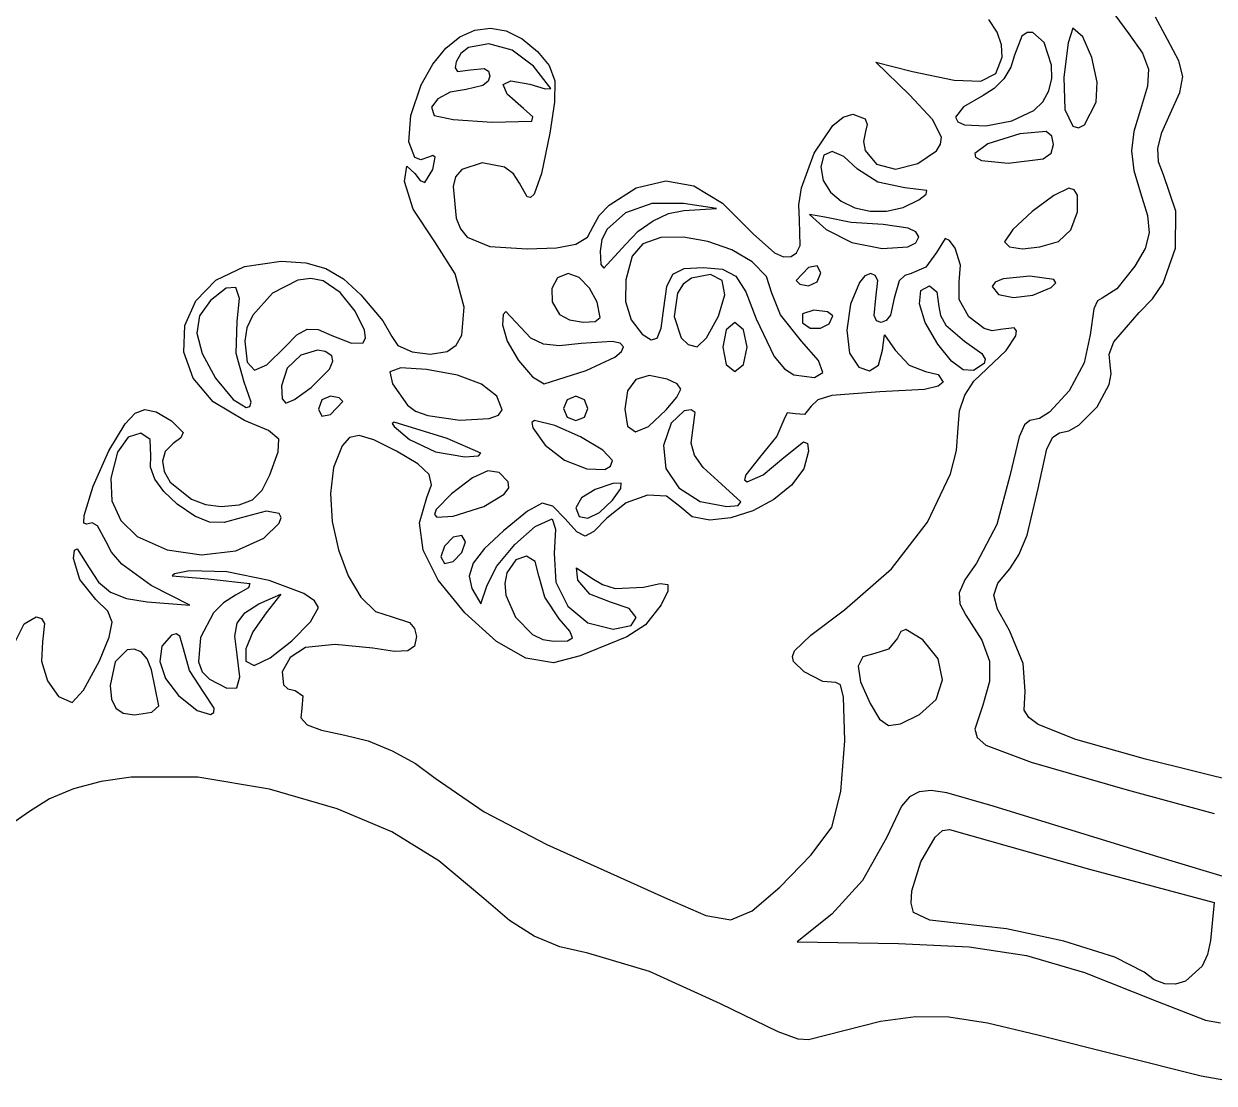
# Model space of a CAD drawing. Extents: x 6 to 299, y 56 to 249.
# Drawn here: x 158.6 to 213, y 154.8 to 203.2 of the extents above; entities that cross this region are included whole.
import ezdxf

# ---------------------------------------------------------------- set-up
doc = ezdxf.new("R2010")
doc.units = 0

msp = doc.modelspace()

# ---------------------------------------------------------------- linework, layer by layer
at = {"layer": 'Layer 1'}
for p, q in [((208.43433, 203.648951), (209.07224, 202.775603)), ((179.17335, 202.950405), (179.884425, 203.04075)), ((179.884425, 203.04075), (180.608257, 202.910068)), ((203.051749, 202.859715), (202.679034, 203.431004)), ((206.510484, 203.030226), (206.305362, 202.372004)), ((206.973132, 202.634357), (206.510484, 203.030226)), ((210.835274, 202.522743), (210.288556, 203.539473)), ((177.841537, 202.121475), (178.488049, 202.642744)), ((178.488049, 202.642744), (179.17335, 202.950405)), ((180.608257, 202.910068), (181.331831, 202.554649)), ((181.331831, 202.554649), (182.04213, 201.970784)), ((203.258861, 202.271337), (203.051749, 202.859715)), ((204.179098, 202.665495), (203.853627, 201.80208)), ((204.422252, 202.836857), (204.179098, 202.665495)), ((204.689085, 202.842887), (204.422252, 202.836857)), ((205.203988, 202.383645), (204.689085, 202.842887)), ((207.384578, 201.692717), (206.973132, 202.634357)), ((209.07224, 202.775603), (209.701696, 201.890526)), ((211.35873, 201.549395), (210.835274, 202.522743)), ((177.246831, 201.39031), (177.841537, 202.121475)), ((178.876773, 202.144248), (178.537013, 201.877112)), ((179.805728, 202.322738), (178.876773, 202.144248)), ((180.875001, 202.037155), (179.805728, 202.322738)), ((181.853877, 201.299866), (180.875001, 202.037155)), ((182.04213, 201.970784), (182.572638, 201.326619)), ((203.280732, 201.705159), (203.258861, 202.271337)), ((205.544206, 201.337161), (205.203988, 202.383645)), ((206.305362, 202.372004), (206.095239, 200.789467)), ((176.716947, 200.452959), (177.246831, 201.39031)), ((178.318851, 201.489321), (178.280574, 201.215251)), ((178.537013, 201.877112), (178.318851, 201.489321)), ((199.048824, 199.989448), (197.508297, 201.475535)), ((197.508297, 201.475535), (199.188869, 201.05348)), ((202.99096, 200.95946), (203.280732, 201.705159)), ((203.853627, 201.80208), (203.683023, 201.256511)), ((207.627609, 200.574258), (207.384578, 201.692717)), ((209.701696, 201.890526), (209.977796, 201.167212)), ((211.547826, 200.8208), (211.35873, 201.549395)), ((178.280574, 201.215251), (178.381212, 201.061663)), ((178.381212, 201.061663), (178.97521, 201.129115)), ((178.97521, 201.129115), (179.601721, 201.187367)), ((179.601721, 201.187367), (179.792308, 201.063322)), ((179.862305, 200.849402), (179.776509, 200.608617)), ((179.792308, 201.063322), (179.862305, 200.849402)), ((182.64733, 200.283414), (181.853877, 201.299866)), ((182.572638, 201.326619), (182.822803, 200.622382)), ((199.188869, 201.05348), (201.081116, 200.655295)), ((202.303117, 200.61673), (202.99096, 200.95946)), ((203.683023, 201.256511), (203.353967, 200.726664)), ((205.552373, 200.740078), (205.544206, 201.337161)), ((209.977796, 201.167212), (209.934564, 200.385789)), ((176.241392, 199.040079), (176.716947, 200.452959)), ((179.542906, 200.411436), (178.774987, 200.229275)), ((179.776509, 200.608617), (179.542906, 200.411436)), ((180.466001, 200.465269), (180.813228, 200.636127)), ((180.656361, 200.019531), (180.466001, 200.465269)), ((180.813228, 200.636127), (181.682923, 200.472672)), ((181.682923, 200.472672), (182.39281, 200.265803)), ((182.39281, 200.265803), (182.64733, 200.283414)), ((182.822803, 200.622382), (182.822517, 199.658535)), ((201.081116, 200.655295), (202.303117, 200.61673)), ((203.353967, 200.726664), (202.913825, 200.273104)), ((205.411111, 200.174216), (205.552373, 200.740078)), ((206.095239, 200.789467), (206.14029, 199.316181)), ((207.585011, 199.647929), (207.627609, 200.574258)), ((209.934564, 200.385789), (209.606024, 199.326387)), ((211.411403, 200.092351), (211.547826, 200.8208)), ((177.478462, 199.810344), (177.198657, 199.425457)), ((178.041946, 200.109123), (177.478462, 199.810344)), ((178.774987, 200.229275), (178.041946, 200.109123)), ((181.399426, 199.358343), (180.656361, 200.019531)), ((200.101531, 198.863124), (199.048824, 199.989448)), ((202.409964, 199.956392), (201.519781, 199.440313)), ((202.913825, 200.273104), (202.409964, 199.956392)), ((205.13457, 199.67562), (205.411111, 200.174216)), ((210.958306, 199.119439), (211.411403, 200.092351)), ((177.198657, 199.425457), (177.316652, 199.046981)), ((181.823187, 198.989961), (181.399426, 199.358343)), ((181.399426, 199.358343), (181.399426, 199.358343)), ((182.822517, 199.658535), (182.601672, 198.235539)), ((201.519781, 199.440313), (201.149531, 198.976056)), ((203.720594, 198.801307), (204.736898, 199.280331)), ((204.736898, 199.280331), (205.13457, 199.67562)), ((204.736898, 199.280331), (204.736898, 199.280331)), ((206.14029, 199.316181), (206.510006, 198.553297)), ((207.044782, 198.623113), (207.585011, 199.647929)), ((207.585011, 199.647929), (207.585011, 199.647929)), ((209.606024, 199.326387), (209.301053, 198.310508)), ((176.156272, 197.841563), (176.241392, 199.040079)), ((177.316652, 199.046981), (178.18557, 198.865748)), ((178.18557, 198.865748), (179.958932, 198.736399)), ((179.958932, 198.736399), (181.777308, 198.78637)), ((181.777308, 198.78637), (181.823187, 198.989961)), ((195.5395, 198.58936), (196.006672, 198.969984)), ((196.006672, 198.969984), (196.462241, 199.108893)), ((196.462241, 199.108893), (197.022936, 198.890967)), ((197.022936, 198.890967), (197.104841, 198.638916)), ((200.504963, 198.058442), (200.101531, 198.863124)), ((201.149531, 198.976056), (201.259364, 198.756226)), ((201.259364, 198.756226), (201.558132, 198.617891)), ((202.538079, 198.570067), (203.720594, 198.801307)), ((210.577633, 198.267857), (210.958306, 199.119439)), ((182.601672, 198.235539), (182.21338, 196.400513)), ((194.679463, 197.319567), (195.5395, 198.58936)), ((197.041341, 198.309566), (196.947091, 197.850153)), ((197.104841, 198.638916), (197.041341, 198.309566)), ((201.558132, 198.617891), (202.538079, 198.570067)), ((204.090524, 198.206955), (202.631326, 197.748683)), ((205.297226, 198.306969), (204.090524, 198.206955)), ((205.554008, 198.105109), (205.297226, 198.306969)), ((205.631051, 197.719089), (205.554008, 198.105109)), ((206.510006, 198.553297), (206.766737, 198.476474)), ((206.766737, 198.476474), (207.044782, 198.623113)), ((209.301053, 198.310508), (209.200186, 197.425212)), ((210.404316, 197.557435), (210.577633, 198.267857)), ((176.434997, 197.120961), (176.156272, 197.841563)), ((196.947091, 197.850153), (197.015069, 197.439379)), ((200.276409, 197.434143), (200.468603, 197.732573)), ((200.468603, 197.732573), (200.504963, 198.058442)), ((202.631326, 197.748683), (202.033712, 197.316139)), ((205.515388, 197.329702), (205.631051, 197.719089)), ((205.631051, 197.719089), (205.631051, 197.719089)), ((176.702493, 197.022236), (176.434997, 197.120961)), ((177.050979, 197.141821), (176.702493, 197.022236)), ((177.250701, 197.213862), (177.050979, 197.141821)), ((177.354651, 197.134201), (177.250701, 197.213862)), ((177.257075, 196.570163), (177.354651, 197.134201)), ((194.100373, 195.732717), (194.679463, 197.319567)), ((195.129398, 197.239863), (194.987443, 196.700075)), ((195.506038, 197.397837), (195.129398, 197.239863)), ((196.043522, 197.178921), (195.506038, 197.397837)), ((196.668012, 196.588036), (196.043522, 197.178921)), ((197.015069, 197.439379), (197.537955, 196.824662)), ((199.433157, 196.848967), (200.276409, 197.434143)), ((202.033712, 197.316139), (202.068555, 197.136069)), ((202.068555, 197.136069), (202.331463, 196.994297)), ((203.558363, 196.868133), (205.149893, 197.065678)), ((205.149893, 197.065678), (205.515388, 197.329702)), ((209.200186, 197.425212), (209.303619, 196.53765)), ((210.432361, 196.933083), (210.404316, 197.557435)), ((175.950237, 196.02785), (176.062035, 196.731593)), ((176.062035, 196.731593), (176.431787, 196.401018)), ((176.881049, 195.986316), (177.257075, 196.570163)), ((178.583546, 196.582283), (178.291027, 196.2473)), ((179.506091, 196.885237), (178.583546, 196.582283)), ((180.525033, 196.680881), (179.506091, 196.885237)), ((180.938047, 196.381729), (180.525033, 196.680881)), ((194.987443, 196.700075), (195.105313, 196.072441)), ((197.592914, 195.992066), (196.668012, 196.588036)), ((197.537955, 196.824662), (198.410488, 196.587247)), ((198.410488, 196.587247), (199.433157, 196.848967)), ((202.331463, 196.994297), (203.558363, 196.868133)), ((209.303619, 196.53765), (209.611547, 195.514973)), ((210.655775, 196.339711), (210.432361, 196.933083)), ((176.355846, 194.758457), (175.950237, 196.02785)), ((176.431787, 196.401018), (176.681086, 196.072028)), ((176.681086, 196.072028), (176.881049, 195.986316)), ((178.291027, 196.2473), (178.181734, 195.793572)), ((181.216035, 195.947668), (180.938047, 196.381729)), ((181.562245, 195.325405), (181.216035, 195.947668)), ((182.21338, 196.400513), (181.880798, 195.453411)), ((186.552394, 195.734415), (187.903567, 196.057808)), ((187.903567, 196.057808), (189.189504, 195.837192)), ((195.105313, 196.072441), (195.431582, 195.54243)), ((198.837316, 195.739176), (197.592914, 195.992066)), ((211.217626, 194.67561), (210.655775, 196.339711)), ((178.181734, 195.793572), (178.317624, 194.35736)), ((181.880798, 195.453411), (181.722373, 195.291323)), ((185.315703, 194.951688), (186.552394, 195.734415)), ((189.189504, 195.837192), (190.492748, 195.040122)), ((193.984384, 194.955773), (194.100373, 195.732717)), ((195.431582, 195.54243), (195.925238, 195.123884)), ((199.834158, 195.620784), (198.837316, 195.739176)), ((199.468963, 195.187564), (199.811267, 195.452739)), ((199.811267, 195.452739), (199.834158, 195.620784)), ((205.641733, 195.396317), (204.656326, 194.655464)), ((206.331295, 195.729115), (205.641733, 195.396317)), ((206.581529, 195.648322), (206.331295, 195.729115)), ((206.725795, 195.409928), (206.581529, 195.648322)), ((206.732085, 194.647259), (206.725795, 195.409928)), ((209.611547, 195.514973), (209.934484, 194.474528)), ((181.722373, 195.291323), (181.562245, 195.325405)), ((184.862577, 194.471223), (185.315703, 194.951688)), ((187.269206, 195.020226), (186.054161, 194.599438)), ((188.713003, 195.025939), (187.269206, 195.020226)), ((190.225824, 194.795239), (188.713003, 195.025939)), ((190.492748, 195.040122), (191.895846, 193.634151)), ((194.020471, 194.262017), (193.984384, 194.955773)), ((195.925238, 195.123884), (196.545272, 194.830644)), ((198.000428, 194.675445), (198.753529, 194.841169)), ((198.753529, 194.841169), (199.468963, 195.187564)), ((199.468963, 195.187564), (199.468963, 195.187564)), ((177.342131, 193.27981), (176.355846, 194.758457)), ((178.317624, 194.35736), (178.515825, 193.860123)), ((184.604804, 194.006933), (184.862577, 194.471223)), ((186.054161, 194.599438), (185.216292, 193.848302)), ((187.320733, 194.238552), (188.033897, 194.568879)), ((188.033897, 194.568879), (188.725962, 194.711306)), ((188.725962, 194.711306), (190.225824, 194.795239)), ((188.725962, 194.711306), (188.725962, 194.711306)), ((195.173306, 194.393013), (194.478664, 194.528761)), ((194.478664, 194.528761), (195.23456, 193.832821)), ((196.378235, 194.162896), (195.173306, 194.393013)), ((196.545272, 194.830644), (197.250673, 194.67655)), ((197.250673, 194.67655), (198.000428, 194.675445)), ((204.656326, 194.655464), (203.773155, 193.838445)), ((206.421492, 193.814948), (206.732085, 194.647259)), ((209.934484, 194.474528), (210.008342, 193.685364)), ((211.204672, 192.979034), (211.217626, 194.67561)), ((178.515825, 193.860123), (178.826052, 193.488938)), ((184.320176, 193.483914), (184.604804, 194.006933)), ((185.216292, 193.848302), (184.985179, 193.375332)), ((186.065058, 193.151351), (186.644957, 193.754613)), ((186.644957, 193.754613), (187.320733, 194.238552)), ((194.045191, 193.108075), (194.020471, 194.262017)), ((195.23456, 193.832821), (196.402409, 193.244929)), ((197.83421, 194.067184), (196.378235, 194.162896)), ((198.988753, 193.902628), (197.83421, 194.067184)), ((199.33997, 193.724505), (198.988753, 193.902628)), ((203.773155, 193.838445), (203.390302, 193.277149)), ((205.865341, 193.286832), (206.421492, 193.814948)), ((178.268104, 191.803096), (177.342131, 193.27981)), ((178.826052, 193.488938), (179.858152, 193.061139)), ((183.794132, 193.159201), (184.320176, 193.483914)), ((184.985179, 193.375332), (184.904019, 192.851549)), ((187.673182, 193.466479), (186.850677, 193.187635)), ((188.70832, 193.490194), (187.673182, 193.466479)), ((189.832468, 193.291554), (188.70832, 193.490194)), ((190.922002, 192.903331), (189.832468, 193.291554)), ((191.895846, 193.634151), (192.877662, 192.763049)), ((196.402409, 193.244929), (197.801738, 192.971244)), ((198.976079, 193.046892), (199.336232, 193.22669)), ((199.336232, 193.22669), (199.468963, 193.506993)), ((199.468963, 193.506993), (199.33997, 193.724505)), ((199.468963, 193.506993), (199.468963, 193.506993)), ((200.670649, 193.417315), (200.27946, 192.791049)), ((200.873382, 193.328357), (200.670649, 193.417315)), ((201.127831, 192.981905), (200.873382, 193.328357)), ((203.390302, 193.277149), (203.618242, 193.036798)), ((205.00226, 193.042212), (205.865341, 193.286832)), ((205.865341, 193.286832), (205.865341, 193.286832)), ((210.008342, 193.685364), (209.819621, 192.970718)), ((179.858152, 193.061139), (181.565059, 192.946799)), ((181.565059, 192.946799), (182.913488, 192.99332)), ((182.913488, 192.99332), (183.794132, 193.159201)), ((184.904019, 192.851549), (184.932963, 192.241173)), ((185.077955, 192.072663), (186.065058, 193.151351)), ((186.850677, 193.187635), (186.364428, 192.620889)), ((191.853298, 192.3583), (190.922002, 192.903331)), ((192.877662, 192.763049), (193.288785, 192.594232)), ((193.629182, 192.598055), (193.885701, 192.770631)), ((193.885701, 192.770631), (194.045191, 193.108075)), ((197.801738, 192.971244), (198.976079, 193.046892)), ((200.27946, 192.791049), (199.788797, 192.109781)), ((201.380122, 192.212705), (201.127831, 192.981905)), ((203.618242, 193.036798), (204.204394, 192.958677)), ((204.204394, 192.958677), (205.00226, 193.042212)), ((209.819621, 192.970718), (209.354818, 192.153828)), ((210.641081, 191.387833), (211.204672, 192.979034)), ((167.324849, 191.513811), (168.634475, 192.150988)), ((168.634475, 192.150988), (170.316398, 192.386613)), ((170.316398, 192.386613), (171.448474, 192.312022)), ((171.448474, 192.312022), (172.36522, 192.059804)), ((184.932963, 192.241173), (185.077955, 192.072663)), ((186.364428, 192.620889), (186.079027, 191.541593)), ((192.502733, 191.689233), (191.853298, 192.3583)), ((193.288785, 192.594232), (193.629182, 192.598055)), ((194.822887, 192.176764), (194.427252, 192.106516)), ((194.987443, 191.859481), (194.822887, 192.176764)), ((201.315128, 191.449946), (201.380122, 192.212705)), ((209.354818, 192.153828), (208.524075, 191.131329)), ((171.679956, 191.595487), (171.08564, 191.516689)), ((172.236367, 191.493129), (171.679956, 191.595487)), ((172.36522, 192.059804), (173.167864, 191.587291)), ((173.167864, 191.587291), (173.957635, 190.851813)), ((178.691728, 190.27995), (178.268104, 191.803096)), ((182.94758, 191.62758), (182.690559, 191.140573)), ((183.443606, 191.826419), (182.94758, 191.62758)), ((183.946468, 191.638699), (183.443606, 191.826419)), ((184.417966, 191.158624), (183.946468, 191.638699)), ((187.953651, 191.230244), (188.231554, 191.791976)), ((188.231554, 191.791976), (188.750112, 192.046609)), ((189.078619, 191.61355), (188.69129, 191.344479)), ((188.750112, 192.046609), (189.618956, 192.106516)), ((189.954955, 191.777395), (189.078619, 191.61355)), ((189.618956, 192.106516), (190.500122, 192.026761)), ((190.477913, 191.505894), (189.954955, 191.777395)), ((190.500122, 192.026761), (191.104671, 191.698293)), ((191.104671, 191.698293), (191.570378, 190.987305)), ((192.746684, 190.928904), (192.502733, 191.689233)), ((194.427252, 192.106516), (193.867064, 191.513262)), ((194.822887, 191.440499), (194.987443, 191.859481)), ((194.987443, 191.859481), (194.987443, 191.859481)), ((197.006615, 191.716367), (196.755014, 191.416598)), ((197.276627, 191.826419), (197.006615, 191.716367)), ((197.481329, 191.74052), (197.276627, 191.826419)), ((197.592552, 191.503989), (197.481329, 191.74052)), ((198.82594, 191.738014), (198.577813, 191.497308)), ((199.128933, 191.826419), (198.82594, 191.738014)), ((199.788797, 192.109781), (199.128933, 191.826419)), ((203.333657, 191.583618), (202.965376, 191.427881)), ((204.544303, 191.702746), (203.333657, 191.583618)), ((205.643819, 191.54939), (204.544303, 191.702746)), ((166.41166, 190.579635), (167.324849, 191.513811)), ((167.797188, 191.155949), (167.089966, 190.594003)), ((168.243772, 191.180575), (167.797188, 191.155949)), ((168.417977, 190.676939), (168.243772, 191.180575)), ((171.08564, 191.516689), (169.921491, 190.922256)), ((173.011148, 190.951196), (172.236367, 191.493129)), ((182.690559, 191.140573), (182.708341, 190.529665)), ((184.767387, 190.510827), (184.417966, 191.158624)), ((186.079027, 191.541593), (186.065751, 190.55043)), ((187.806773, 190.249042), (187.953651, 191.230244)), ((188.69129, 191.344479), (188.433515, 190.924104)), ((190.609817, 190.852271), (190.477913, 191.505894)), ((193.867064, 191.513262), (194.031617, 191.338797)), ((194.031617, 191.338797), (194.427252, 191.266233)), ((194.427252, 191.266233), (194.822887, 191.440499)), ((196.755014, 191.416598), (196.355464, 190.430232)), ((197.508297, 190.706039), (197.592552, 191.503989)), ((198.577813, 191.497308), (198.348583, 190.706039)), ((199.503466, 190.443908), (199.564531, 191.041496)), ((199.564531, 191.041496), (199.96691, 191.266233)), ((199.96691, 191.266233), (200.295732, 190.987884)), ((201.31309, 190.630892), (201.315128, 191.449946)), ((202.965376, 191.427881), (202.830117, 191.228766)), ((202.830117, 191.228766), (203.111351, 190.861639)), ((204.684264, 190.838193), (205.524639, 191.188602)), ((205.524639, 191.188602), (205.736964, 191.394715)), ((205.524639, 191.188602), (205.524639, 191.188602)), ((205.736964, 191.394715), (205.643819, 191.54939)), ((208.524075, 191.131329), (207.858902, 190.706039)), ((210.16035, 190.674825), (210.641081, 191.387833)), ((165.919045, 189.453008), (166.41166, 190.579635)), ((167.089966, 190.594003), (166.590692, 189.88674)), ((168.308062, 189.654098), (168.417977, 190.676939)), ((169.921491, 190.922256), (169.020314, 189.923092)), ((173.703059, 190.099977), (173.011148, 190.951196)), ((173.957635, 190.851813), (174.962734, 189.660366)), ((182.708341, 190.529665), (183.036721, 189.959124)), ((184.904019, 189.819938), (184.767387, 190.510827)), ((186.065751, 190.55043), (186.317317, 189.703576)), ((188.433515, 190.924104), (188.287436, 189.861242)), ((190.312991, 189.86975), (190.609817, 190.852271)), ((191.570378, 190.987305), (192.035015, 189.759991)), ((193.147446, 189.939144), (192.746684, 190.928904)), ((197.424347, 189.904833), (197.508297, 190.706039)), ((198.348583, 190.706039), (198.172939, 189.914772)), ((200.295732, 190.987884), (200.38706, 190.318667)), ((201.757546, 189.841269), (201.31309, 190.630892)), ((203.111351, 190.861639), (203.804617, 190.730327)), ((203.804617, 190.730327), (204.684264, 190.838193)), ((207.646411, 190.573432), (207.472395, 190.212371)), ((207.858902, 190.706039), (207.646411, 190.573432)), ((209.551024, 190.039854), (210.16035, 190.674825)), ((174.120951, 189.235053), (173.703059, 190.099977)), ((178.580431, 189.002457), (178.691728, 190.27995)), ((180.475654, 189.947643), (180.44031, 189.485628)), ((180.590975, 190.086856), (180.475654, 189.947643)), ((181.258526, 189.368729), (180.590975, 190.086856)), ((183.036721, 189.959124), (183.5006, 189.712163)), ((187.684745, 189.335611), (187.806773, 190.249042)), ((194.160846, 189.97861), (194.152805, 189.576524)), ((194.674287, 190.145848), (194.160846, 189.97861)), ((195.291088, 190.073283), (194.674287, 190.145848)), ((195.547632, 189.898816), (195.291088, 190.073283)), ((196.355464, 190.430232), (196.174819, 189.231965)), ((199.767649, 189.588407), (199.503466, 190.443908)), ((200.38706, 190.318667), (200.456037, 189.900008)), ((207.472395, 190.212371), (207.311631, 189.025468)), ((208.38592, 188.707831), (209.551024, 190.039854)), ((165.871142, 188.238481), (165.919045, 189.453008)), ((166.590692, 189.88674), (166.460691, 189.094976)), ((168.267242, 188.166313), (168.308062, 189.654098)), ((169.020314, 189.923092), (168.754712, 189.338383)), ((174.962734, 189.660366), (175.380783, 188.95108)), ((180.44031, 189.485628), (180.652003, 188.736001)), ((183.5006, 189.712163), (184.12336, 189.594949)), ((184.12336, 189.594949), (184.669625, 189.625026)), ((184.669625, 189.625026), (184.904019, 189.819938)), ((184.904019, 189.819938), (184.904019, 189.819938)), ((186.317317, 189.703576), (186.82644, 189.057209)), ((188.287436, 189.861242), (188.602009, 188.888559)), ((189.759806, 188.882732), (190.312991, 189.86975)), ((190.312991, 189.86975), (190.312991, 189.86975)), ((191.06611, 189.585659), (190.670476, 189.256548)), ((191.461746, 189.256548), (191.06611, 189.585659)), ((192.035015, 189.759991), (192.864954, 188.038222)), ((194.110985, 188.730619), (193.147446, 189.939144)), ((194.152805, 189.576524), (194.505646, 189.325464)), ((194.970129, 189.321926), (195.374657, 189.526259)), ((195.374657, 189.526259), (195.547632, 189.898816)), ((195.547632, 189.898816), (195.547632, 189.898816)), ((197.539383, 189.670337), (197.424347, 189.904833)), ((197.750642, 189.585659), (197.539383, 189.670337)), ((197.982812, 189.674065), (197.750642, 189.585659)), ((198.172939, 189.914772), (197.982812, 189.674065)), ((200.341013, 188.589928), (199.767649, 189.588407)), ((200.456037, 189.900008), (200.701376, 189.460576)), ((200.701376, 189.460576), (201.566357, 188.728138)), ((202.451997, 189.309121), (201.757546, 189.841269)), ((166.460691, 189.094976), (166.703449, 188.165497)), ((168.754712, 189.338383), (168.6585, 188.732465)), ((170.502484, 188.480807), (171.038149, 189.025204)), ((171.038149, 189.025204), (171.511333, 189.277774)), ((171.511333, 189.277774), (172.013378, 189.260562)), ((172.013378, 189.260562), (172.635621, 188.995612)), ((172.635621, 188.995612), (173.536776, 188.638471)), ((174.073676, 188.652006), (174.167406, 188.889821)), ((174.167406, 188.889821), (174.120951, 189.235053)), ((175.380783, 188.95108), (175.647086, 188.543174)), ((178.314008, 188.547107), (178.580431, 189.002457)), ((181.738994, 188.873068), (181.258526, 189.368729)), ((182.306451, 188.600217), (181.738994, 188.873068)), ((186.82644, 189.057209), (187.239332, 188.794105)), ((187.239332, 188.794105), (187.510516, 188.868769)), ((187.510516, 188.868769), (187.684745, 189.335611)), ((188.602009, 188.888559), (188.920048, 188.580907)), ((189.338859, 188.469648), (189.759806, 188.882732)), ((190.670476, 189.256548), (190.505918, 188.465279)), ((191.626301, 188.465279), (191.461746, 189.256548)), ((194.505646, 189.325464), (194.970129, 189.321926)), ((196.174819, 189.231965), (196.30992, 188.186441)), ((197.805429, 188.325229), (197.901599, 189.025471)), ((197.901599, 189.025471), (198.393456, 188.325229)), ((202.831565, 189.210864), (202.451997, 189.309121)), ((203.199946, 189.262492), (202.831565, 189.210864)), ((203.829885, 189.34446), (203.199946, 189.262492)), ((203.472838, 188.305176), (203.904323, 188.977257)), ((203.933443, 189.207986), (203.829885, 189.34446)), ((203.904323, 188.977257), (203.933443, 189.207986)), ((207.311631, 189.025468), (207.038165, 187.737438)), ((168.6585, 188.732465), (168.765014, 187.770375)), ((169.669534, 187.646931), (170.502484, 188.480807)), ((170.502484, 188.480807), (170.502484, 188.480807)), ((171.973101, 188.322619), (171.218944, 188.089958)), ((172.327911, 188.263115), (171.973101, 188.322619)), ((173.536776, 188.638471), (174.073676, 188.652006)), ((175.647086, 188.543174), (176.300996, 188.25288)), ((177.90164, 188.2627), (178.314008, 188.547107)), ((180.652003, 188.736001), (181.174134, 187.843962)), ((183.045727, 188.527758), (182.306451, 188.600217)), ((184.041655, 188.633275), (183.045727, 188.527758)), ((185.447819, 188.725583), (184.041655, 188.633275)), ((185.819111, 188.637197), (185.447819, 188.725583)), ((185.965961, 188.477445), (185.819111, 188.637197)), ((185.885935, 188.260073), (185.965961, 188.477445)), ((188.920048, 188.580907), (189.338859, 188.469648)), ((190.505918, 188.465279), (190.670476, 187.674011)), ((191.461746, 187.674011), (191.626301, 188.465279)), ((191.626301, 188.465279), (191.626301, 188.465279)), ((194.881507, 187.844355), (194.110985, 188.730619)), ((194.110985, 188.730619), (194.110985, 188.730619)), ((197.625379, 187.634706), (197.805429, 188.325229)), ((198.393456, 188.325229), (199.035375, 187.632871)), ((200.959453, 187.821744), (200.341013, 188.589928)), ((200.341013, 188.589928), (200.341013, 188.589928)), ((201.566357, 188.728138), (202.345462, 188.165321)), ((208.175284, 188.141988), (208.38592, 188.707831)), ((166.29209, 187.040605), (165.871142, 188.238481)), ((166.703449, 188.165497), (167.322452, 187.045095)), ((168.621877, 186.85315), (168.267242, 188.166313)), ((168.765014, 187.770375), (169.096201, 187.409326)), ((171.218944, 188.089958), (170.597449, 187.50285)), ((172.629466, 188.063499), (172.327911, 188.263115)), ((172.529386, 187.458149), (172.686473, 187.813817)), ((172.686473, 187.813817), (172.629466, 188.063499)), ((172.629466, 188.063499), (172.629466, 188.063499)), ((176.300996, 188.25288), (177.125014, 188.13959)), ((177.125014, 188.13959), (177.90164, 188.2627)), ((181.174134, 187.843962), (181.804171, 187.097526)), ((184.260239, 187.399704), (185.576596, 187.998828)), ((185.576596, 187.998828), (185.885935, 188.260073)), ((192.864954, 188.038222), (193.333179, 187.466261)), ((195.080688, 187.295461), (194.881507, 187.844355)), ((196.30992, 188.186441), (196.727919, 187.551416)), ((201.492595, 187.430246), (200.959453, 187.821744)), ((202.345462, 188.165321), (202.497848, 187.909492)), ((202.497848, 187.909492), (202.453322, 187.71504)), ((202.585004, 187.472512), (203.472838, 188.305176)), ((208.218492, 187.653484), (208.175284, 188.141988)), ((169.096201, 187.409326), (169.669534, 187.646931)), ((170.597449, 187.50285), (170.339072, 186.698625)), ((171.695508, 186.61851), (172.529386, 187.458149)), ((175.786551, 187.51429), (175.28474, 187.329191)), ((175.28474, 187.329191), (175.404907, 186.790975)), ((176.960603, 187.441538), (175.786551, 187.51429)), ((178.386903, 187.179111), (176.960603, 187.441538)), ((182.339584, 186.784711), (184.260239, 187.399704)), ((184.260239, 187.399704), (184.260239, 187.399704)), ((190.670476, 187.674011), (191.06611, 187.344899)), ((191.06611, 187.344899), (191.461746, 187.674011)), ((193.333179, 187.466261), (193.762266, 187.197644)), ((194.707838, 187.080902), (195.080688, 187.295461)), ((196.727919, 187.551416), (197.216307, 187.372136)), ((197.216307, 187.372136), (197.625379, 187.634706)), ((199.035375, 187.632871), (199.776901, 187.344899)), ((199.776901, 187.344899), (200.350688, 187.203593)), ((201.978024, 187.399866), (201.492595, 187.430246)), ((202.453322, 187.71504), (201.978024, 187.399866)), ((201.986741, 186.899252), (202.585004, 187.472512)), ((207.038165, 187.737438), (206.351836, 186.464517)), ((208.172684, 186.750919), (208.273361, 187.236284)), ((208.273361, 187.236284), (208.218492, 187.653484)), ((167.206027, 185.963929), (166.29209, 187.040605)), ((167.322452, 187.045095), (168.116379, 186.070656)), ((168.947882, 185.94783), (168.621877, 186.85315)), ((168.621877, 186.85315), (168.621877, 186.85315)), ((170.339072, 186.698625), (170.366115, 186.104558)), ((175.404907, 186.790975), (176.096786, 185.804375)), ((179.478554, 186.763082), (178.386903, 187.179111)), ((180.176704, 186.224832), (179.478554, 186.763082)), ((181.804171, 187.097526), (182.339584, 186.784711)), ((186.534568, 186.987808), (186.155265, 186.470861)), ((187.14236, 187.168019), (186.534568, 186.987808)), ((187.958696, 186.997408), (187.14236, 187.168019)), ((188.430596, 186.778012), (187.958696, 186.997408)), ((188.583565, 186.537445), (188.430596, 186.778012)), ((193.762266, 187.197644), (194.707838, 187.080902)), ((200.36015, 186.679437), (199.736102, 186.532901)), ((200.350688, 187.203593), (200.589346, 186.863857)), ((200.589346, 186.863857), (200.36015, 186.679437)), ((201.569062, 186.260697), (201.986741, 186.899252)), ((207.618621, 185.728315), (208.172684, 186.750919)), ((170.928866, 186.071319), (171.695508, 186.61851)), ((172.579832, 186.22452), (172.184198, 186.050251)), ((172.975466, 186.151954), (172.579832, 186.22452)), ((173.140023, 185.977485), (172.975466, 186.151954)), ((180.422499, 185.59574), (180.176704, 186.224832)), ((183.783636, 186.22452), (183.388002, 186.059962)), ((184.179272, 186.059962), (183.783636, 186.22452)), ((186.155265, 186.470861), (186.024399, 185.631266)), ((187.922422, 185.59511), (188.415031, 186.176284)), ((188.415031, 186.176284), (188.583565, 186.537445)), ((195.502152, 186.253298), (194.851683, 186.047409)), ((197.684689, 186.412694), (195.502152, 186.253298)), ((199.736102, 186.532901), (197.684689, 186.412694)), ((201.329572, 185.551933), (201.569062, 186.260697)), ((206.351836, 186.464517), (205.453747, 185.49174)), ((163.646103, 185.440041), (164.081438, 185.616181)), ((164.081438, 185.616181), (164.596314, 185.499143)), ((168.637091, 185.113004), (167.206027, 185.963929)), ((168.116379, 186.070656), (168.718786, 185.69595)), ((168.718786, 185.69595), (168.891359, 185.741888)), ((168.891359, 185.741888), (168.947882, 185.94783)), ((170.366115, 186.104558), (170.524224, 185.897728)), ((170.524224, 185.897728), (170.928866, 186.071319)), ((172.184198, 186.050251), (172.019643, 185.631266)), ((172.019643, 185.631266), (172.184198, 185.313984)), ((172.579832, 185.384231), (173.140023, 185.977485)), ((173.140023, 185.977485), (173.140023, 185.977485)), ((176.096786, 185.804375), (176.457911, 185.537643)), ((180.261665, 185.354181), (180.422499, 185.59574)), ((180.422499, 185.59574), (180.422499, 185.59574)), ((183.388002, 186.059962), (183.223445, 185.664328)), ((183.223445, 185.664328), (183.388002, 185.268695)), ((184.343827, 185.664328), (184.179272, 186.059962)), ((184.179272, 185.268695), (184.343827, 185.664328)), ((184.343827, 185.664328), (184.343827, 185.664328)), ((186.024399, 185.631266), (186.149288, 184.856999)), ((187.110825, 184.838683), (187.922422, 185.59511)), ((187.922422, 185.59511), (187.922422, 185.59511)), ((189.070121, 185.597187), (188.74409, 185.546678)), ((189.242192, 185.474624), (189.070121, 185.597187)), ((194.555799, 185.769865), (194.246928, 185.387782)), ((194.851683, 186.047409), (194.555799, 185.769865)), ((206.784166, 184.890911), (207.618621, 185.728315)), ((163.183677, 184.96409), (163.646103, 185.440041)), ((164.596314, 185.499143), (165.297358, 185.09556)), ((165.297358, 185.09556), (165.83448, 184.555833)), ((169.740587, 184.645258), (168.637091, 185.113004)), ((172.184198, 185.313984), (172.579832, 185.384231)), ((176.457911, 185.537643), (177.030195, 185.331958)), ((177.030195, 185.331958), (178.488546, 185.119153)), ((178.488546, 185.119153), (179.832445, 185.1968)), ((179.832445, 185.1968), (180.261665, 185.354181)), ((181.904561, 185.10414), (181.776709, 185.015734)), ((182.83055, 184.883359), (181.904561, 185.10414)), ((183.388002, 185.268695), (183.783636, 185.10414)), ((183.783636, 185.10414), (184.179272, 185.268695)), ((188.74409, 185.546678), (188.151261, 184.980692)), ((189.144351, 184.666523), (189.242192, 185.474624)), ((193.306872, 185.137199), (192.97776, 184.389105)), ((193.457375, 185.463168), (193.306872, 185.137199)), ((193.819216, 185.413808), (193.457375, 185.463168)), ((194.246928, 185.387782), (193.819216, 185.413808)), ((201.265877, 184.768041), (201.329572, 185.551933)), ((204.545001, 185.10414), (204.31091, 184.904709)), ((204.988137, 185.206978), (204.545001, 185.10414)), ((205.453747, 185.49174), (204.988137, 185.206978)), ((162.435531, 183.719146), (163.183677, 184.96409)), ((163.906, 184.535143), (163.326699, 184.348166)), ((164.331225, 184.243988), (163.906, 184.535143)), ((165.83448, 184.555833), (165.729169, 184.324093)), ((170.212881, 184.263972), (169.740587, 184.645258)), ((175.482769, 185.029179), (175.391222, 184.977544)), ((175.391222, 184.977544), (175.48493, 184.829941)), ((177.90164, 184.280011), (175.482769, 185.029179)), ((175.48493, 184.829941), (176.188088, 184.246037)), ((181.776709, 185.015734), (181.824327, 184.775027)), ((181.824327, 184.775027), (182.383162, 183.98376)), ((184.010335, 184.363673), (182.83055, 184.883359)), ((186.149288, 184.856999), (186.515605, 184.592725)), ((186.515605, 184.592725), (187.110825, 184.838683)), ((188.151261, 184.980692), (187.791812, 183.971266)), ((189.059925, 184.080405), (189.144351, 184.666523)), ((201.193065, 183.74238), (201.265877, 184.768041)), ((204.31091, 184.904709), (204.062272, 184.361707)), ((205.603886, 184.352522), (205.897181, 184.543946)), ((205.897181, 184.543946), (206.332998, 184.637046)), ((206.332998, 184.637046), (206.784166, 184.890911)), ((163.326699, 184.348166), (162.836439, 183.657844)), ((164.359257, 183.499915), (164.331225, 184.243988)), ((165.379569, 184.054996), (165.013438, 183.686853)), ((165.729169, 184.324093), (165.379569, 184.054996)), ((170.186194, 183.683889), (170.212881, 184.263972)), ((173.44465, 184.334179), (173.109235, 183.953122)), ((173.880975, 184.428785), (173.44465, 184.334179)), ((174.550094, 184.223766), (173.880975, 184.428785)), ((175.58389, 183.705949), (174.550094, 184.223766)), ((176.188088, 184.246037), (177.377146, 183.672391)), ((179.446635, 183.620952), (177.90164, 184.280011)), ((177.90164, 184.280011), (177.90164, 184.280011)), ((182.383162, 183.98376), (183.277913, 183.297249)), ((185.026052, 183.759066), (184.010335, 184.363673)), ((187.791812, 183.971266), (187.908739, 182.914738)), ((189.208952, 183.52559), (189.059925, 184.080405)), ((192.97776, 184.389105), (192.186489, 183.423566)), ((193.306872, 183.423566), (194.193841, 184.135476)), ((194.193841, 184.135476), (194.374735, 184.058156)), ((194.374735, 184.058156), (194.427252, 183.70366)), ((204.062272, 184.361707), (203.640134, 182.576716)), ((205.328452, 183.821516), (205.603886, 184.352522)), ((161.727881, 182.103274), (162.435531, 183.719146)), ((162.836439, 183.657844), (162.531808, 182.472654)), ((164.338265, 182.974963), (164.359257, 183.499915)), ((165.013438, 183.686853), (164.887219, 183.246615)), ((169.792746, 182.619752), (170.186194, 183.683889)), ((173.109235, 183.953122), (172.711784, 182.96939)), ((176.56968, 183.123902), (175.58389, 183.705949)), ((177.377146, 183.672391), (178.708947, 183.448153)), ((178.708947, 183.448153), (179.344769, 183.492686)), ((179.344769, 183.492686), (179.446635, 183.620952)), ((185.459838, 183.283521), (185.026052, 183.759066)), ((189.609964, 182.964483), (189.208952, 183.52559)), ((192.186489, 183.423566), (191.559778, 182.632297)), ((192.351046, 182.632297), (193.306872, 183.423566)), ((194.427252, 183.70366), (194.21793, 182.903037)), ((200.927539, 182.667571), (201.193065, 183.74238)), ((204.929878, 182.000358), (205.328452, 183.821516)), ((164.537208, 182.424075), (164.338265, 182.974963)), ((164.887219, 183.246615), (164.972405, 182.771633)), ((172.711784, 182.96939), (172.570243, 181.780243)), ((177.083491, 182.647549), (176.56968, 183.123902)), ((183.277913, 183.297249), (184.291757, 182.905544)), ((184.291757, 182.905544), (185.120473, 182.877888)), ((185.120473, 182.877888), (185.370338, 183.022216)), ((185.370338, 183.022216), (185.459838, 183.283521)), ((185.459838, 183.283521), (185.459838, 183.283521)), ((187.908739, 182.914738), (188.505955, 182.025186)), ((190.281492, 182.359486), (189.609964, 182.964483)), ((194.21793, 182.903037), (193.65706, 182.154868)), ((162.531808, 182.472654), (162.581819, 181.433903)), ((164.950142, 181.858094), (164.537208, 182.424075)), ((164.972405, 182.771633), (165.240491, 182.299255)), ((169.449557, 181.931079), (169.792746, 182.619752)), ((177.195554, 182.169831), (177.083491, 182.647549)), ((179.064072, 182.482731), (178.103744, 181.761635)), ((179.76916, 182.803143), (179.064072, 182.482731)), ((180.291414, 182.737927), (179.76916, 182.803143)), ((180.70324, 182.302139), (180.291414, 182.737927)), ((191.329941, 181.386503), (190.281492, 182.359486)), ((190.281492, 182.359486), (190.281492, 182.359486)), ((191.559778, 182.632297), (191.497195, 182.391591)), ((191.497195, 182.391591), (191.626301, 182.303186)), ((191.626301, 182.303186), (192.351046, 182.632297)), ((199.874785, 180.460959), (200.927539, 182.667571)), ((203.640134, 182.576716), (203.034632, 180.362255)), ((161.310623, 180.77132), (161.727881, 182.103274)), ((165.571128, 181.287863), (164.950142, 181.858094)), ((165.240491, 182.299255), (166.211334, 181.511719)), ((169.006208, 181.488701), (169.449557, 181.931079)), ((172.570243, 181.780243), (172.654256, 180.489421)), ((176.9761, 181.583688), (177.195554, 182.169831)), ((180.51621, 181.741515), (180.721877, 182.040099)), ((180.721877, 182.040099), (180.70324, 182.302139)), ((184.669743, 181.963156), (184.043928, 181.576063)), ((185.478457, 182.235107), (184.669743, 181.963156)), ((185.464207, 181.4629), (185.852132, 181.999811)), ((185.864734, 182.252269), (185.478457, 182.235107)), ((185.852132, 181.999811), (185.864734, 182.252269)), ((188.505955, 182.025186), (189.470281, 181.411559)), ((193.65706, 182.154868), (192.845283, 181.502286)), ((204.429558, 179.874845), (204.929878, 182.000358)), ((162.581819, 181.433903), (162.985389, 180.546184)), ((166.368265, 180.733737), (165.571128, 181.287863)), ((166.211334, 181.511719), (166.857077, 181.271259)), ((166.857077, 181.271259), (167.571694, 181.182806)), ((167.571694, 181.182806), (168.400866, 181.252612)), ((168.400866, 181.252612), (169.006208, 181.488701)), ((176.636303, 180.430263), (176.9761, 181.583688)), ((178.103744, 181.761635), (177.400343, 181.039212)), ((179.579448, 181.181759), (180.51621, 181.741515)), ((182.251874, 181.332396), (181.582484, 180.973584)), ((182.741397, 181.198229), (182.251874, 181.332396)), ((184.043928, 181.576063), (183.783636, 181.12287)), ((184.875564, 180.907934), (185.464207, 181.4629)), ((186.095875, 181.353881), (185.203411, 180.643942)), ((185.464207, 181.4629), (185.464207, 181.4629)), ((187.062102, 181.69836), (186.095875, 181.353881)), ((187.934446, 181.650346), (187.062102, 181.69836)), ((188.545258, 181.182806), (187.934446, 181.650346)), ((189.470281, 181.411559), (190.688539, 181.182806)), ((191.208735, 181.222421), (191.329941, 181.386503)), ((192.845283, 181.502286), (191.88324, 180.988422)), ((161.288981, 180.416452), (161.310623, 180.77132)), ((167.046908, 180.461349), (166.368265, 180.733737)), ((169.626944, 180.960978), (168.495142, 180.667)), ((170.232693, 180.85371), (169.626944, 180.960978)), ((170.312115, 180.673132), (170.232693, 180.85371)), ((177.400343, 181.039212), (177.328626, 180.817687)), ((177.328626, 180.817687), (177.437219, 180.69178)), ((177.437219, 180.69178), (178.176283, 180.734307)), ((178.176283, 180.734307), (179.579448, 181.181759)), ((179.579448, 181.181759), (179.579448, 181.181759)), ((181.582484, 180.973584), (180.488308, 180.074316)), ((183.295976, 180.618559), (182.741397, 181.198229)), ((183.783636, 181.12287), (183.937541, 180.718144)), ((183.937541, 180.718144), (184.334096, 180.65309)), ((184.334096, 180.65309), (184.875564, 180.907934)), ((189.101942, 180.71047), (188.545258, 181.182806)), ((189.910928, 180.549382), (189.101942, 180.71047)), ((190.688539, 181.182806), (191.208735, 181.222421)), ((191.88324, 180.988422), (190.871575, 180.656411)), ((161.433648, 180.378131), (161.288981, 180.416452)), ((161.681441, 180.42744), (161.433648, 180.378131)), ((161.928868, 180.297635), (161.681441, 180.42744)), ((162.307877, 179.602483), (161.928868, 180.297635)), ((162.985389, 180.546184), (163.741436, 179.81409)), ((167.718664, 180.447002), (167.046908, 180.461349)), ((168.495142, 180.667), (167.718664, 180.447002)), ((169.530886, 179.736527), (170.228603, 180.420469)), ((170.228603, 180.420469), (170.312115, 180.673132)), ((172.654256, 180.489421), (172.933468, 179.200664)), ((176.809763, 179.18029), (176.636303, 180.430263)), ((180.99672, 179.444805), (181.934443, 180.260405)), ((181.934443, 180.260405), (182.706284, 180.610157)), ((182.706284, 180.610157), (182.865929, 180.151824)), ((182.865929, 180.151824), (182.796011, 179.032383)), ((183.835511, 180.024243), (183.295976, 180.618559)), ((185.203411, 180.643942), (184.618552, 180.034662)), ((190.871575, 180.656411), (189.910928, 180.549382)), ((198.220489, 178.329103), (199.874785, 180.460959)), ((203.034632, 180.362255), (202.111108, 178.587281)), ((162.562313, 179.09186), (162.307877, 179.602483)), ((163.741436, 179.81409), (165.099827, 179.195571)), ((168.24007, 179.1535), (169.530886, 179.736527)), ((169.530886, 179.736527), (169.530886, 179.736527)), ((178.181734, 179.782332), (177.786101, 179.373261)), ((178.577368, 179.862289), (178.181734, 179.782332)), ((178.741925, 179.568354), (178.577368, 179.862289)), ((180.488308, 180.074316), (179.61058, 179.255103)), ((184.219477, 179.828853), (183.835511, 180.024243)), ((184.618552, 180.034662), (184.219477, 179.828853)), ((204.045572, 178.972134), (204.429558, 179.874845)), ((160.824093, 178.796513), (160.86502, 179.183433)), ((160.86502, 179.183433), (160.988083, 179.248773)), ((160.988083, 179.248773), (161.537108, 178.381855)), ((163.036089, 178.538997), (162.562313, 179.09186)), ((165.099827, 179.195571), (166.681211, 178.974277)), ((166.681211, 178.974277), (168.24007, 179.1535)), ((172.933468, 179.200664), (173.377521, 178.017712)), ((177.50217, 177.816592), (176.809763, 179.18029)), ((177.786101, 179.373261), (177.621545, 178.875927)), ((178.181734, 178.661952), (178.577368, 179.071019)), ((178.577368, 179.071019), (178.741925, 179.568354)), ((178.741925, 179.568354), (178.741925, 179.568354)), ((179.61058, 179.255103), (179.099841, 178.586544)), ((180.167016, 178.444733), (180.99672, 179.444805)), ((161.120975, 177.84109), (160.824093, 178.796513)), ((164.370887, 177.57293), (163.036089, 178.538997)), ((177.621545, 178.875927), (177.786101, 178.581991)), ((177.786101, 178.581991), (178.181734, 178.661952)), ((179.099841, 178.586544), (178.919879, 178.002991)), ((181.048472, 178.748874), (180.641871, 178.145533)), ((181.530948, 178.916814), (181.048472, 178.748874)), ((181.934183, 178.664186), (181.530948, 178.916814)), ((182.103065, 178.005822), (181.934183, 178.664186)), ((182.796011, 179.032383), (182.87002, 177.729494)), ((202.111108, 178.587281), (201.571461, 177.82499)), ((203.629271, 178.336417), (204.045572, 178.972134)), ((161.537108, 178.381855), (161.968756, 177.721303)), ((165.434555, 178.110401), (165.331151, 178.015308)), ((165.331151, 178.015308), (166.977929, 177.867683)), ((166.120578, 178.234772), (165.434555, 178.110401)), ((167.828289, 178.202117), (166.120578, 178.234772)), ((169.768762, 177.802251), (167.828289, 178.202117)), ((173.377521, 178.017712), (173.95606, 177.044306)), ((178.919879, 178.002991), (179.03448, 177.438798)), ((179.71923, 177.541569), (180.167016, 178.444733)), ((180.641871, 178.145533), (180.542883, 177.655886)), ((182.375403, 177.043686), (182.103065, 178.005822)), ((183.876467, 177.821666), (183.816742, 178.374121)), ((183.816742, 178.374121), (184.525545, 177.899159)), ((196.077524, 176.452903), (198.220489, 178.329103)), ((203.080449, 177.67111), (203.629271, 178.336417)), ((161.846353, 176.92834), (161.120975, 177.84109)), ((161.968756, 177.721303), (162.521281, 177.261871)), ((166.137644, 176.676239), (164.370887, 177.57293)), ((166.977929, 177.867683), (168.879367, 177.665587)), ((168.831512, 177.464331), (168.226181, 177.132522)), ((168.879367, 177.665587), (168.831512, 177.464331)), ((171.359908, 177.200293), (169.768762, 177.802251)), ((178.719215, 176.321994), (177.50217, 177.816592)), ((179.03448, 177.438798), (179.446181, 176.738921)), ((179.446181, 176.738921), (179.71923, 177.541569)), ((180.542883, 177.655886), (180.588654, 177.135093)), ((182.87002, 177.729494), (183.418294, 176.627893)), ((184.428063, 177.17563), (183.876467, 177.821666)), ((184.525545, 177.899159), (185.009293, 177.608557)), ((185.009293, 177.608557), (185.588537, 177.44051)), ((185.588537, 177.44051), (186.886779, 177.497057)), ((186.886779, 177.497057), (187.650635, 177.661217)), ((187.650635, 177.661217), (188.002248, 177.619126)), ((188.002248, 177.619126), (187.998853, 177.313657)), ((201.571461, 177.82499), (201.32197, 177.235012)), ((202.896255, 177.135692), (203.080449, 177.67111)), ((162.38935, 176.39561), (161.846353, 176.92834)), ((162.521281, 177.261871), (163.244879, 176.97417)), ((163.244879, 176.97417), (164.189749, 176.828811)), ((168.226181, 177.132522), (167.68354, 176.781023)), ((169.299043, 176.731143), (170.308507, 177.181516)), ((170.308507, 177.181516), (169.63883, 176.318545)), ((171.842583, 176.875131), (171.359908, 177.200293)), ((173.95606, 177.044306), (174.638728, 176.384186)), ((180.588654, 177.135093), (181.033515, 176.118957)), ((183.030179, 176.045154), (182.375403, 177.043686)), ((185.36804, 176.80237), (184.428063, 177.17563)), ((187.998853, 177.313657), (187.697689, 176.687683)), ((201.32197, 177.235012), (201.344036, 176.727608)), ((203.075757, 176.496206), (202.896255, 177.135692)), ((162.589527, 175.889909), (162.38935, 176.39561)), ((164.189749, 176.828811), (166.137644, 176.676239)), ((167.68354, 176.781023), (167.229571, 176.314489)), ((168.654206, 176.316766), (169.299043, 176.731143)), ((171.654366, 175.911161), (172.019643, 176.561366)), ((172.019643, 176.561366), (171.842583, 176.875131)), ((174.638728, 176.384186), (175.39517, 176.141092)), ((183.418294, 176.627893), (184.332478, 175.865668)), ((186.232708, 176.518058), (185.36804, 176.80237)), ((186.55602, 176.108564), (186.232708, 176.518058)), ((187.697689, 176.687683), (186.978229, 175.773421)), ((194.527791, 175.300931), (196.077524, 176.452903)), ((201.344036, 176.727608), (201.619059, 176.213039)), ((203.618022, 175.518693), (203.075757, 176.496206)), ((158.177202, 175.020712), (158.575171, 175.811981)), ((158.575171, 175.811981), (159.120569, 176.141092)), ((159.120569, 176.141092), (159.365807, 176.06119)), ((159.365807, 176.06119), (159.497991, 175.832414)), ((159.497991, 175.832414), (159.40683, 174.993828)), ((162.458963, 175.204556), (162.589527, 175.889909)), ((167.229571, 176.314489), (166.635813, 175.192677)), ((168.197704, 175.250604), (168.300648, 175.854912)), ((168.300648, 175.854912), (168.654206, 176.316766)), ((169.63883, 176.318545), (169.021777, 175.460315)), ((170.800488, 175.03664), (171.654366, 175.911161)), ((175.39517, 176.141092), (176.189517, 175.88675)), ((176.189517, 175.88675), (176.418859, 175.601094)), ((180.164528, 175.008127), (178.719215, 176.321994)), ((181.033515, 176.118957), (181.814533, 175.334903)), ((183.513507, 175.479304), (183.030179, 176.045154)), ((183.030179, 176.045154), (183.030179, 176.045154)), ((184.332478, 175.865668), (185.504221, 175.580906)), ((186.319386, 175.740607), (186.55602, 176.108564)), ((201.619059, 176.213039), (202.35411, 175.068764)), ((165.297358, 175.300807), (164.857895, 174.794819)), ((165.514869, 175.358754), (165.297358, 175.300807)), ((165.692992, 175.260596), (165.514869, 175.358754)), ((165.857547, 174.677742), (165.692992, 175.260596)), ((168.304707, 174.408866), (168.197704, 175.250604)), ((169.021777, 175.460315), (168.700911, 174.680861)), ((176.418859, 175.601094), (176.501165, 175.238466)), ((181.814533, 175.334903), (182.2805, 175.104214)), ((183.64451, 175.172239), (183.513507, 175.479304)), ((185.504221, 175.580906), (186.319386, 175.740607)), ((186.978229, 175.773421), (186.127802, 175.218372)), ((193.793071, 174.58447), (194.527791, 175.300931)), ((198.648657, 175.464638), (198.490899, 175.160759)), ((198.87104, 175.555951), (198.648657, 175.464638)), ((199.657973, 175.092171), (198.87104, 175.555951)), ((204.243165, 174.002586), (203.618022, 175.518693)), ((159.40683, 174.993828), (159.355949, 174.111234)), ((162.009737, 174.132872), (162.458963, 175.204556)), ((164.857895, 174.794819), (164.771894, 174.104462)), ((166.635813, 175.192677), (166.541233, 174.079806)), ((169.820938, 174.263883), (170.800488, 175.03664)), ((171.434966, 174.732851), (170.724459, 174.273289)), ((172.792075, 174.869099), (171.434966, 174.732851)), ((174.516011, 174.70825), (172.792075, 174.869099)), ((175.503784, 174.561281), (174.516011, 174.70825)), ((176.416849, 174.805153), (176.110892, 174.586503)), ((176.501165, 175.238466), (176.416849, 174.805153)), ((181.503087, 174.249772), (180.164528, 175.008127)), ((182.2805, 175.104214), (182.769787, 175.020712)), ((182.769787, 175.020712), (183.403249, 175.045521)), ((183.403249, 175.045521), (183.64451, 175.172239)), ((186.127802, 175.218372), (183.99044, 174.350793)), ((198.490899, 175.160759), (198.091329, 174.666217)), ((200.349372, 174.222992), (199.657973, 175.092171)), ((202.35411, 175.068764), (202.707028, 174.118529)), ((163.283431, 174.629565), (162.732234, 174.087469)), ((163.604035, 174.668292), (163.283431, 174.629565)), ((163.915571, 174.537286), (163.604035, 174.668292)), ((164.188736, 174.225409), (163.915571, 174.537286)), ((164.394227, 173.721522), (164.188736, 174.225409)), ((166.129886, 173.692256), (165.857547, 174.677742)), ((168.434963, 173.401993), (168.304707, 174.408866)), ((168.304707, 174.408866), (168.304707, 174.408866)), ((168.700911, 174.680861), (168.708959, 174.120355)), ((169.078645, 173.91897), (169.820938, 174.263883)), ((170.724459, 174.273289), (170.365576, 173.619138)), ((176.110892, 174.586503), (175.503784, 174.561281)), ((182.767517, 174.034727), (181.503087, 174.249772)), ((183.99044, 174.350793), (182.767517, 174.034727)), ((193.688975, 174.324987), (193.793071, 174.58447)), ((193.737792, 174.096897), (193.688975, 174.324987)), ((196.919486, 174.314678), (196.702722, 173.881808)), ((197.461615, 174.460521), (196.919486, 174.314678)), ((198.091329, 174.666217), (197.461615, 174.460521)), ((200.550044, 173.265054), (200.349372, 174.222992)), ((159.355949, 174.111234), (159.637984, 173.207554)), ((161.287199, 172.781738), (162.009737, 174.132872)), ((162.009737, 174.132872), (162.009737, 174.132872)), ((162.732234, 174.087469), (162.496407, 173.000111)), ((164.729521, 172.079714), (164.394227, 173.721522)), ((164.771894, 174.104462), (165.028653, 173.322043)), ((166.784658, 172.684014), (166.129886, 173.692256)), ((166.541233, 174.079806), (166.711236, 173.624448)), ((166.711236, 173.624448), (167.042155, 173.288596)), ((168.708959, 174.120355), (169.078645, 173.91897)), ((170.365576, 173.619138), (170.422446, 173.033619)), ((194.22638, 173.631583), (193.737792, 174.096897)), ((195.078204, 173.177683), (194.22638, 173.631583)), ((196.702722, 173.881808), (196.811978, 173.168898)), ((202.707028, 174.118529), (202.710762, 173.188662)), ((204.33818, 172.741009), (204.243165, 174.002586)), ((159.637984, 173.207554), (160.144665, 172.503494)), ((165.028653, 173.322043), (165.617471, 172.539872)), ((167.042155, 173.288596), (167.840708, 172.874707)), ((168.292637, 172.901556), (168.434963, 173.401993)), ((195.681504, 173.142786), (195.078204, 173.177683)), ((195.891116, 173.028088), (195.681504, 173.142786)), ((196.811978, 173.168898), (197.247911, 172.182934)), ((200.266635, 172.367453), (200.550044, 173.265054)), ((202.710762, 173.188662), (202.39826, 172.105489)), ((160.767717, 172.219761), (161.287199, 172.781738)), ((162.496407, 173.000111), (162.557806, 172.382665)), ((165.617471, 172.539872), (166.479889, 171.865668)), ((167.252638, 171.961097), (166.784658, 172.684014)), ((166.784658, 172.684014), (166.784658, 172.684014)), ((167.840708, 172.874707), (168.292637, 172.901556)), ((170.422446, 173.033619), (170.626828, 172.848853)), ((170.626828, 172.848853), (170.959196, 172.779952)), ((170.959196, 172.779952), (171.302842, 172.534171)), ((171.302842, 172.534171), (171.25825, 171.943257)), ((196.027656, 172.461274), (195.891116, 173.028088)), ((204.284685, 171.874737), (204.33818, 172.741009)), ((160.144665, 172.503494), (160.767717, 172.219761)), ((162.557806, 172.382665), (162.753503, 171.967187)), ((164.405811, 171.78299), (164.729521, 172.079714)), ((164.729521, 172.079714), (164.729521, 172.079714)), ((196.095044, 170.468884), (196.027656, 172.461274)), ((197.247911, 172.182934), (197.678982, 171.46601)), ((199.505793, 171.67928), (200.266635, 172.367453)), ((202.39826, 172.105489), (202.039619, 171.005343)), ((162.753503, 171.967187), (163.100748, 171.733036)), ((163.100748, 171.733036), (163.61679, 171.659573)), ((163.61679, 171.659573), (164.405811, 171.78299)), ((166.479889, 171.865668), (167.087997, 171.680529)), ((167.087997, 171.680529), (167.237573, 171.764059)), ((167.237573, 171.764059), (167.252638, 171.961097)), ((171.25825, 171.943257), (171.222635, 171.528777)), ((171.222635, 171.528777), (171.508883, 171.20901)), ((197.678982, 171.46601), (198.082572, 171.16906)), ((198.633301, 171.253134), (199.505793, 171.67928)), ((199.505793, 171.67928), (199.505793, 171.67928)), ((204.494294, 171.532011), (204.284685, 171.874737)), ((204.925694, 171.213228), (204.494294, 171.532011)), ((171.508883, 171.20901), (172.163965, 170.955339)), ((172.163965, 170.955339), (173.234852, 170.739147)), ((198.082572, 171.16906), (198.633301, 171.253134)), ((202.039619, 171.005343), (202.13346, 170.622416)), ((206.646524, 170.538484), (204.925694, 171.213228)), ((173.234852, 170.739147), (174.289823, 170.472242)), ((174.289823, 170.472242), (175.397149, 170.022554)), ((195.910727, 168.160786), (196.095044, 170.468884)), ((202.13346, 170.622416), (202.53134, 170.279231)), ((209.832493, 169.632509), (206.646524, 170.538484)), ((175.397149, 170.022554), (176.452855, 169.439716)), ((202.53134, 170.279231), (204.605006, 169.497028)), ((176.452855, 169.439716), (177.352966, 168.773359)), ((204.605006, 169.497028), (208.992193, 168.228608)), ((214.963939, 168.359593), (209.832493, 169.632509)), ((209.832493, 169.632509), (209.832493, 169.632509)), ((163.463811, 168.819086), (162.082357, 168.618358)), ((166.513366, 168.81993), (163.463811, 168.819086)), ((169.77888, 168.271043), (166.513366, 168.81993)), ((177.352966, 168.773359), (179.603759, 167.224144)), ((160.829698, 168.287209), (159.730769, 167.827976)), ((162.082357, 168.618358), (160.829698, 168.287209)), ((172.877243, 167.367422), (169.77888, 168.271043)), ((200.034827, 168.201624), (199.480616, 168.141439)), ((200.754032, 168.103502), (200.034827, 168.201624)), ((208.992193, 168.228608), (212.980792, 167.153449)), ((159.730769, 167.827976), (158.810506, 167.242998)), ((195.501765, 166.532151), (195.910727, 168.160786)), ((199.045665, 167.909441), (198.684242, 167.49212)), ((199.480616, 168.141439), (199.045665, 167.909441)), ((202.870353, 167.486378), (200.754032, 168.103502)), ((158.810506, 167.242998), (157.95852, 166.652926)), ((175.373896, 166.31865), (172.877243, 167.367422)), ((179.603759, 167.224144), (182.45886, 165.743963)), ((198.684242, 167.49212), (197.999045, 166.047474)), ((210.253778, 165.211371), (202.870353, 167.486378)), ((177.523873, 164.994484), (175.373896, 166.31865)), ((194.552401, 165.257883), (195.501765, 166.532151)), ((197.999045, 166.047474), (196.893719, 164.090482)), ((199.56671, 164.951215), (200.21809, 166.066635)), ((200.21809, 166.066635), (200.559261, 166.371209)), ((200.559261, 166.371209), (200.870713, 166.414791)), ((200.870713, 166.414791), (207.275108, 164.61234)), ((182.45886, 165.743963), (187.985067, 163.259389)), ((179.582211, 163.264683), (177.523873, 164.994484)), ((193.120955, 163.784447), (194.552401, 165.257883)), ((199.156812, 163.621929), (199.56671, 164.951215)), ((215.156573, 163.748412), (210.253778, 165.211371)), ((207.275108, 164.61234), (212.971459, 163.081583)), ((196.893719, 164.090482), (195.500975, 162.546284)), ((191.854353, 162.710809), (193.120955, 163.784447)), ((193.120955, 163.784447), (193.120955, 163.784447)), ((199.117494, 163.050024), (199.156812, 163.621929)), ((180.756777, 162.265604), (179.582211, 163.264683)), ((187.985067, 163.259389), (189.732464, 162.493882)), ((199.228637, 162.632178), (199.117494, 163.050024)), ((212.971459, 163.081583), (212.802456, 161.348527)), ((181.886473, 161.546959), (180.756777, 162.265604)), ((189.732464, 162.493882), (190.873541, 162.295822)), ((190.873541, 162.295822), (191.854353, 162.710809)), ((195.500975, 162.546284), (193.903552, 161.296051)), ((199.970165, 162.280038), (199.228637, 162.632178)), ((201.322641, 162.129687), (199.970165, 162.280038)), ((203.487817, 161.890914), (201.322641, 162.129687)), ((206.096972, 161.313722), (203.487817, 161.890914)), ((183.054442, 161.065316), (181.886473, 161.546959)), ((193.903552, 161.296051), (198.545447, 161.210354)), ((198.545447, 161.210354), (201.774057, 161.065288)), ((208.430601, 160.5878), (206.096972, 161.313722)), ((212.802456, 161.348527), (212.669326, 160.708125)), ((184.343827, 160.777245), (183.054442, 161.065316)), ((187.163642, 159.940568), (184.343827, 160.777245)), ((201.774057, 161.065288), (204.393726, 160.672297)), ((204.393726, 160.672297), (207.05069, 159.887091)), ((209.769199, 159.902835), (208.430601, 160.5878)), ((212.669326, 160.708125), (212.420092, 160.177228)), ((212.420092, 160.177228), (211.664932, 159.487621)), ((190.40326, 158.457652), (187.163642, 159.940568)), ((207.05069, 159.887091), (210.391183, 158.565376)), ((210.234045, 159.547435), (209.769199, 159.902835)), ((209.769199, 159.902835), (209.769199, 159.902835)), ((210.72022, 159.367043), (210.234045, 159.547435)), ((211.664932, 159.487621), (211.204817, 159.350745)), ((211.204817, 159.350745), (210.72022, 159.367043)), ((193.043228, 157.172366), (190.40326, 158.457652)), ((210.391183, 158.565376), (212.579033, 157.70711)), ((199.319317, 157.862002), (197.72617, 157.643014)), ((200.85123, 157.848821), (199.319317, 157.862002)), ((202.617049, 157.57806), (200.85123, 157.848821)), ((197.72617, 157.643014), (194.421314, 156.81086)), ((204.911918, 157.024307), (202.617049, 157.57806)), ((212.579033, 157.70711), (213.265097, 157.582183)), ((193.955928, 156.849123), (193.043228, 157.172366)), ((194.421314, 156.81086), (193.955928, 156.849123)), ((212.378409, 155.144044), (204.911918, 157.024307)), ((214.213574, 154.831343), (212.378409, 155.144044))]:
    msp.add_line(p, q, dxfattribs=at)

doc.saveas('drawing.dxf')
